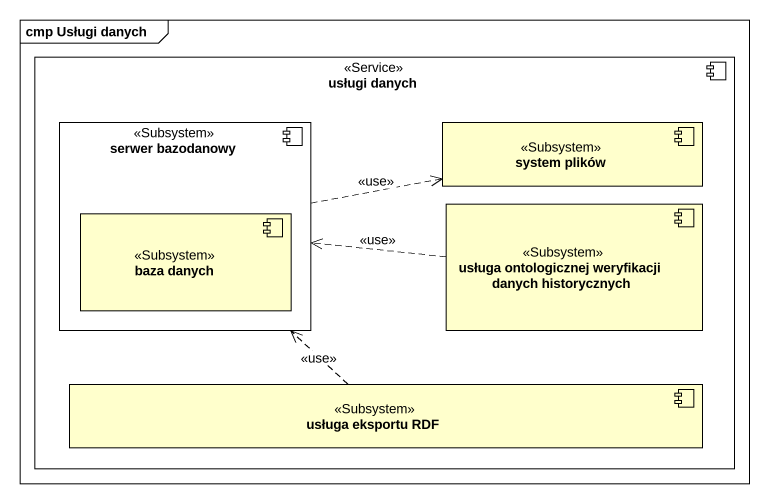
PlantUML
@startuml
mainframe cmp Usługi danych
component "usługi danych" as usługi_danych <<Service>> {
  component "serwer bazodanowy" as serwer_bazodanowy <<Subsystem>> {
    component "baza danych" as baza_danych <<Subsystem>>
  }
  component "system plików" as system_plików <<Subsystem>>
  component "usługa ontologicznej weryfikacji danych historycznych" as usługa_ontologicznej <<Subsystem>>
  component "usługa eksportu RDF" as usługa_eksportu_RDF <<Subsystem>>
}
serwer_bazodanowy .right.> system_plików : <<use>>
usługa_ontologicznej .left.> serwer_bazodanowy : <<use>>
usługa_eksportu_RDF .up.> serwer_bazodanowy : <<use>>
@enduml
